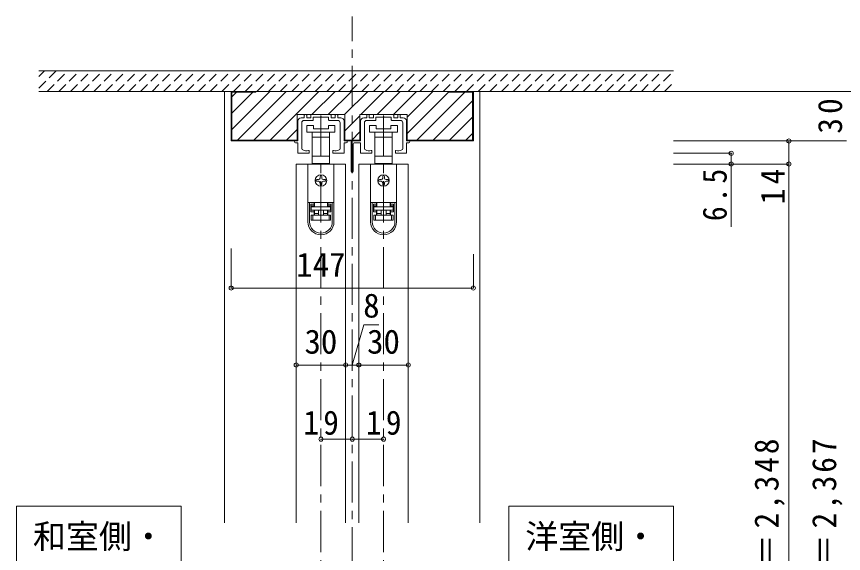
# Model space of a CAD drawing. Units: millimetres, scale not verified. Extents: x -973 to 977, y -701 to 696.
# Drawn here: x -591 to -89, y -328 to -2 of the extents above; entities that cross this region are included whole.
import ezdxf
from ezdxf.enums import TextEntityAlignment as Align

# ---------------------------------------------------------------- set-up
doc = ezdxf.new("R2010")
doc.units = ezdxf.units.MM
doc.header["$LTSCALE"] = 5
doc.header["$PDMODE"] = 32
doc.header["$PDSIZE"] = 2.5
doc.linetypes.add('CHAIN1', pattern=[8, 5, -1, 1, -1])
doc.linetypes.add('DASHED1', pattern=[1.8, 1.2, -0.6])
for name, color, linetype, lineweight in [('0-1_通り芯', 4, 'CHAIN1', 9), ('0-4_枠', 3, 'Continuous', 9), ('0-6_扉', 6, 'Continuous', 9), ('0-7_金物', 7, 'Continuous', 9), ('0-A_文字', 7, 'Continuous', 9), ('0-B_寸法', 7, 'Continuous', 9), ('0-C_ハッチ', 4, 'DASHED1', 9)]:
    doc.layers.add(name, color=color, linetype=linetype, lineweight=lineweight)
doc.styles.add('ＭＳ ゴシック', font='')
doc.styles.get('ＭＳ ゴシック').set_extended_font_data('MS Gothic')

# ---------------------------------------------------------------- blocks, each defined once
blk = doc.blocks.new('02')
at = {"layer": '0-B_寸法'}
for p, q in [((-12, 6.623), (-10.45, 6.623)), ((-10.15, 6.923), (-10.15, 8.323)), ((-10.15, 5.123), (-4.95, 5.123)), ((-8.95, 8.623), (-9.85, 8.623)), ((-8.65, 6.923), (-8.65, 8.323)), ((-6.45, 6.623), (-8.35, 6.623)), ((-6.15, 8.323), (-6.15, 6.923)), ((-5.85, 8.623), (5.85, 8.623)), ((-4.65, 5.423), (-4.65, 6.823)), ((-4.35, 7.123), (-0.3, 7.123)), ((0, 7.423), (-0.3, 7.123)), ((0, 7.423), (0.3, 7.123)), ((4.35, 7.123), (0.3, 7.123)), ((4.65, 5.423), (4.65, 6.823)), ((10.15, 5.123), (4.95, 5.123)), ((6.15, 8.323), (6.15, 6.923)), ((6.45, 6.623), (8.35, 6.623)), ((8.65, 6.923), (8.65, 8.323)), ((8.95, 8.623), (9.85, 8.623)), ((10.15, 6.923), (10.15, 8.323)), ((12, 6.623), (10.45, 6.623)), ((-14, 4.623), (-14, -7.377)), ((-11.6, -11.949), (-11.6, 3.623)), ((11.6, -11.949), (11.6, 3.623)), ((14, 4.623), (14, -7.377)), ((-15.4, -7.377), (-14, -7.377)), ((-15.4, -8.577), (-14, -8.577)), ((-14, -14.577), (-14, -8.577)), ((15.4, -7.377), (14, -7.377)), ((15.4, -8.577), (14, -8.577)), ((14, -14.577), (14, -8.577)), ((-13.7, -14.877), (-7.45, -14.877)), ((-7.15, -14.577), (-7.15, -13.502)), ((7.15, -14.577), (7.15, -13.502)), ((13.7, -14.877), (7.45, -14.877))]:
    blk.add_line(p, q, dxfattribs=at)
for centre, radius, start, end in [((-12, 4.623), 2, 90, 180), ((-10.15, 3.623), 1.5, 90, 180), ((-10.45, 6.923), 0.3, 270, 0), ((-9.85, 8.323), 0.3, 90, 180), ((-8.95, 8.323), 0.3, 0, 90), ((-8.35, 6.923), 0.3, 180, 270), ((-6.45, 6.923), 0.3, 270, 0), ((-5.85, 8.323), 0.3, 90, 180), ((-4.95, 5.423), 0.3, 270, 0), ((-4.35, 6.823), 0.3, 90, 180), ((4.35, 6.823), 0.3, 0, 90), ((4.95, 5.423), 0.3, 180, 270), ((5.85, 8.323), 0.3, 0, 90), ((6.45, 6.923), 0.3, 180, 270), ((8.35, 6.923), 0.3, 270, 0), ((8.95, 8.323), 0.3, 90, 180), ((9.85, 8.323), 0.3, 0, 90), ((10.45, 6.923), 0.3, 180, 270), ((10.15, 3.623), 1.5, 0, 90), ((12, 4.623), 2, 0, 90), ((-15.4, -7.977), 0.6, 90, 180), ((-15.4, -7.977), 0.6, 180, 270), ((15.4, -7.977), 0.6, 0, 90), ((15.4, -7.977), 0.6, 270, 0), ((-13.7, -14.577), 0.3, 180, 270), ((-10.6, -11.949), 1, 180, 243.25632), ((-8.8, -8.377), 5, 243.25632, 284.75682), ((-7.45, -13.502), 0.3, 0, 104.75682), ((-7.45, -14.577), 0.3, 270, 0), ((7.45, -13.502), 0.3, 75.24318, 180), ((7.45, -14.577), 0.3, 180, 270), ((8.8, -8.377), 5, 255.24318, 296.74368), ((10.6, -11.949), 1, 296.74368, 0), ((13.7, -14.577), 0.3, 270, 0)]:
    blk.add_arc(centre, radius, start, end, dxfattribs=at)
blk = doc.blocks.new('03')
at = {"layer": '0-B_寸法'}
for p, q in [((-13.079, 5.476), (-13.079, -6.524)), ((-11.079, 7.476), (-9.529, 7.476)), ((-9.229, 7.776), (-9.229, 9.176)), ((-9.229, 5.976), (-4.029, 5.976)), ((-8.029, 9.476), (-8.929, 9.476)), ((-7.729, 7.776), (-7.729, 9.176)), ((-5.529, 7.476), (-7.429, 7.476)), ((-5.229, 9.176), (-5.229, 7.776)), ((-4.929, 9.476), (6.771, 9.476)), ((-3.729, 6.276), (-3.729, 7.676)), ((-3.429, 7.976), (0.621, 7.976)), ((0.921, 8.276), (0.621, 7.976)), ((0.921, 8.276), (1.221, 7.976)), ((5.271, 7.976), (1.221, 7.976)), ((5.571, 6.276), (5.571, 7.676)), ((11.071, 5.976), (5.871, 5.976)), ((7.071, 9.176), (7.071, 7.776)), ((7.371, 7.476), (9.271, 7.476)), ((9.571, 7.776), (9.571, 9.176)), ((9.871, 9.476), (10.771, 9.476)), ((11.071, 7.776), (11.071, 9.176)), ((12.921, 7.476), (11.371, 7.476)), ((14.921, 5.476), (14.921, -6.524)), ((-10.679, -11.096), (-10.679, 4.476)), ((12.521, -11.096), (12.521, 4.476)), ((-18.679, -25.124), (-18.679, -7.024)), ((-18.179, -6.524), (-13.079, -6.524)), ((-17.479, -25.124), (-17.479, -8.224)), ((-16.979, -7.724), (-13.079, -7.724)), ((-13.079, -13.724), (-13.079, -7.724)), ((16.321, -6.524), (14.921, -6.524)), ((16.321, -7.724), (14.921, -7.724)), ((14.921, -13.724), (14.921, -7.724)), ((-12.779, -14.024), (-6.529, -14.024)), ((-6.229, -13.724), (-6.229, -12.649)), ((8.071, -13.724), (8.071, -12.649)), ((14.621, -14.024), (8.371, -14.024))]:
    blk.add_line(p, q, dxfattribs=at)
for centre, radius, start, end in [((-11.079, 5.476), 2, 90, 180), ((-9.229, 4.476), 1.5, 90, 180), ((-9.529, 7.776), 0.3, 270, 0), ((-8.929, 9.176), 0.3, 90, 180), ((-8.029, 9.176), 0.3, 0, 90), ((-7.429, 7.776), 0.3, 180, 270), ((-5.529, 7.776), 0.3, 270, 0), ((-4.929, 9.176), 0.3, 90, 180), ((-4.029, 6.276), 0.3, 270, 0), ((-3.429, 7.676), 0.3, 90, 180), ((5.271, 7.676), 0.3, 0, 90), ((5.871, 6.276), 0.3, 180, 270), ((6.771, 9.176), 0.3, 0, 90), ((7.371, 7.776), 0.3, 180, 270), ((9.271, 7.776), 0.3, 270, 0), ((9.871, 9.176), 0.3, 90, 180), ((10.771, 9.176), 0.3, 0, 90), ((11.371, 7.776), 0.3, 180, 270), ((11.071, 4.476), 1.5, 0, 90), ((12.921, 5.476), 2, 0, 90), ((-18.179, -7.024), 0.5, 90, 180), ((-16.979, -8.224), 0.5, 90, 180), ((16.321, -7.124), 0.6, 0, 90), ((16.321, -7.124), 0.6, 270, 0), ((-12.779, -13.724), 0.3, 180, 270), ((-9.679, -11.096), 1, 180, 243.25632), ((-7.879, -7.524), 5, 243.25632, 284.75682), ((-6.529, -12.649), 0.3, 0, 104.75682), ((-6.529, -13.724), 0.3, 270, 0), ((8.371, -12.649), 0.3, 75.24318, 180), ((8.371, -13.724), 0.3, 180, 270), ((9.721, -7.524), 5, 255.24318, 296.74368), ((11.521, -11.096), 1, 296.74368, 0), ((14.621, -13.724), 0.3, 270, 0), ((-18.079, -25.124), 0.6, 180, 0)]:
    blk.add_arc(centre, radius, start, end, dxfattribs=at)
blk = doc.blocks.new('下荷重(戸車)')
at = {"layer": '0-7_金物'}
for p, q in [((8.5, 37.107), (4.5, 37.107)), ((5.25, 30.107), (5.25, 33.107)), ((-5.25, 30.107), (0, 30.107)), ((0, 30.107), (5.25, 30.107)), ((5.25, 18.507), (5.25, 30.107)), ((0, 18.507), (-5.25, 18.507)), ((-5.25, 18.507), (-5.25, 14.107)), ((5.25, 18.507), (0, 18.507)), ((5.25, 14.107), (5.25, 18.507)), ((7.9, 13.807), (-7.9, 13.807)), ((-7.9, 13.807), (-7.9, -9.493)), ((-5.25, 14.107), (-4, 14.107)), ((-4, 14.107), (-4, 13.807)), ((4, 14.107), (-4, 14.107)), ((4, 14.107), (5.25, 14.107)), ((4, 13.807), (4, 14.107)), ((7.9, 13.807), (7.9, -9.493)), ((-0.5, 6.307), (-0.5, 5.307)), ((0.5, 5.307), (0.5, 6.307)), ((-1.5, 4.307), (-2.5, 4.307)), ((-2.5, 3.307), (-1.5, 3.307)), ((-0.5, 2.307), (-0.5, 1.307)), ((0.5, 1.307), (0.5, 2.307)), ((2.5, 4.307), (1.5, 4.307)), ((1.5, 3.307), (2.5, 3.307)), ((7.9, -9.493), (-7.9, -9.493)), ((-7.9, -9.493), (-7.9, -9.593)), ((-6.9, -9.593), (-7.9, -9.593)), ((-7.9, -9.593), (-7.9, -21.293)), ((-4.2, -9.593), (-6.9, -9.593)), ((-6.9, -21.293), (-6.9, -9.593)), ((-4.9, -9.593), (-4.9, -9.493)), ((-4.2, -9.593), (-4.2, -10.593)), ((-4, -11.693), (-4, -9.493)), ((4, -9.493), (4, -11.693)), ((6.9, -9.593), (4.2, -9.593)), ((4.2, -10.593), (4.2, -9.593)), ((4.9, -9.493), (4.9, -9.593)), ((6.9, -9.593), (6.9, -21.293)), ((7.9, -9.593), (6.9, -9.593)), ((7.9, -9.493), (7.9, -9.593)), ((7.9, -21.293), (7.9, -9.593)), ((-6.1, -10.593), (-6.1, -15.293)), ((-6.1, -10.593), (-4.2, -10.593)), ((-6.1, -14.293), (-4.2, -14.293)), ((-5.9, -11.693), (-5.9, -12.193)), ((-4, -11.693), (-5.9, -11.693)), ((-5.9, -12.193), (5.9, -12.193)), ((-5.9, -14.193), (-5.9, -12.193)), ((5.9, -14.193), (-5.9, -14.193)), ((-4.2, -14.293), (-4.2, -15.293)), ((-4, -16.193), (-4, -14.193)), ((-1.5, -14.193), (-1.5, -17.193)), ((1.5, -14.193), (1.5, -17.193)), ((5.9, -11.693), (4, -11.693)), ((4.2, -11.593), (4.2, -10.593)), ((4.2, -10.593), (6.1, -10.593)), ((6.1, -11.593), (4.2, -11.593)), ((5.9, -12.193), (5.9, -11.693)), ((5.9, -12.193), (5.9, -14.193)), ((6.1, -15.293), (6.1, -10.593)), ((-4.2, -15.293), (-6.1, -15.293)), ((-5.9, -17.193), (-4.9, -17.193)), ((-4.9, -17.193), (4.9, -17.193)), ((-4.9, -17.193), (-4.9, -20.193)), ((-4.2, -15.293), (-4.2, -17.193)), ((1.5, -16.193), (4, -16.193)), ((6.1, -15.293), (4.2, -15.293)), ((4.2, -17.193), (4.2, -15.293)), ((4.9, -17.193), (5.9, -17.193)), ((5.9, -17.193), (5.9, -20.193)), ((4.9, -20.193), (-4.9, -20.193))]:
    blk.add_line(p, q, dxfattribs=at)
for points in [[(-8.5, 33.107), (0, 33.107), (8.5, 33.107), (8.5, 37.107)], [(4.5, 37.107), (4.5, 35.107), (-4.5, 35.107), (-4.5, 37.107), (-8.5, 37.107), (-8.5, 33.107)], [(-5.25, 33.107), (-5.25, 30.107), (-5.25, 18.507)], [(-4.2, -10.593), (-4.2, -11.593), (-6.1, -11.593)], [(4, -14.193), (4, -16.193), (4, -17.193)], [(4.2, -15.293), (4.2, -14.293), (6.1, -14.293)], [(-4.9, -20.193), (-5.9, -20.193), (-5.9, -17.193)], [(-4, -17.193), (-4, -16.193), (-1.5, -16.193)], [(5.9, -20.193), (4.9, -20.193), (4.9, -17.193)]]:
    blk.add_lwpolyline(points, dxfattribs=at)
blk.add_circle((0, 3.807), 3.5, dxfattribs=at)
for centre, radius, start, end in [((-1.5, 5.307), 1, 270, 0), ((0, 6.307), 0.5, 90, 180), ((0, 6.307), 0.5, 0, 90), ((1.5, 5.307), 1, 180, 270), ((-2.5, 3.807), 0.5, 90, 180), ((-2.5, 3.807), 0.5, 180, 270), ((-1.5, 2.307), 1, 0, 90), ((0, 1.307), 0.5, 180, 270), ((0, 1.307), 0.5, 270, 0), ((1.5, 2.307), 1, 90, 180), ((2.5, 3.807), 0.5, 0, 90), ((2.5, 3.807), 0.5, 270, 0), ((0, -21.293), 7.9, 180, 0), ((0, -21.293), 6.9, 180, 0)]:
    blk.add_arc(centre, radius, start, end, dxfattribs=at)

msp = doc.modelspace()

# ---------------------------------------------------------------- linework, layer by layer
at = {"layer": '0-1_通り芯'}
for p, q in [((-387.347, -577.5), (-387.347, -2.5)), ((-577.597, -48), (-33.347, -48)), ((-406.347, -567.5), (-406.347, -62)), ((-368.347, -567.5), (-368.347, -62))]:
    msp.add_line(p, q, dxfattribs=at)
at = {"layer": '0-4_枠', "color": 4}
for p, q in [((-464.847, -48), (-460.847, -48)), ((-464.847, -48), (-464.847, -309.75)), ((-309.847, -48), (-313.847, -48)), ((-309.847, -309.75), (-309.847, -48))]:
    msp.add_line(p, q, dxfattribs=at)
at = {"layer": '0-4_枠'}
for p, q in [((-460.847, -78), (-460.847, -48)), ((-313.847, -48), (-460.847, -48)), ((-460.347, -77.5), (-460.347, -48.5)), ((-445.847, -48.5), (-460.347, -48.5)), ((-445.847, -48), (-445.847, -48.5)), ((-328.847, -48.5), (-328.847, -48)), ((-328.847, -48.5), (-314.347, -48.5)), ((-314.347, -77.5), (-314.347, -48.5)), ((-313.847, -78), (-313.847, -48)), ((-420.747, -78), (-420.747, -62)), ((-391.947, -62), (-420.747, -62)), ((-391.947, -78), (-391.947, -62)), ((-382.747, -78), (-382.747, -62)), ((-353.947, -62), (-382.747, -62)), ((-353.947, -78), (-353.947, -62)), ((-420.747, -78), (-460.847, -78)), ((-460.347, -77.5), (-420.747, -77.5)), ((-382.747, -77.5), (-391.947, -77.5)), ((-382.747, -78), (-391.947, -78)), ((-314.347, -77.5), (-353.947, -77.5)), ((-313.847, -78), (-353.947, -78))]:
    msp.add_line(p, q, dxfattribs=at)
at = {"layer": '0-6_扉'}
for p, q in [((-391.347, -92), (-421.347, -92)), ((-421.347, -92), (-421.347, -309.75)), ((-391.347, -92), (-391.347, -309.75)), ((-353.347, -92), (-383.347, -92)), ((-383.347, -92), (-383.347, -309.75)), ((-353.347, -92), (-353.347, -309.75))]:
    msp.add_line(p, q, dxfattribs=at)
at = {"layer": '0-7_金物', "color": 6}
msp.add_line((-353.347, -92), (-383.347, -92), dxfattribs=at)
at = {"layer": '0-A_文字'}
for p, q in [((-591.097, -339.75), (-591.097, -299.75)), ((-591.097, -299.75), (-491.097, -299.75)), ((-491.097, -299.75), (-491.097, -339.75)), ((-292.347, -299.75), (-192.347, -299.75)), ((-192.347, -299.75), (-192.347, -339.75))]:
    msp.add_line(p, q, dxfattribs=at)
msp.add_lwpolyline([(-192.347, -339.75), (-292.347, -339.75), (-292.347, -299.75)], dxfattribs=at)
at = {"layer": '0-B_寸法', "color": 2}
for p, q in [((-192.347, -35.5), (-577.597, -35.5)), ((-192.347, -48), (-577.597, -48))]:
    msp.add_line(p, q, dxfattribs=at)
at = {"layer": '0-B_寸法', "color": 4, "linetype": 'DASHED1'}
for p, q in [((-577.597, -46.006), (-567.091, -35.5)), ((-577.597, -38.935), (-574.162, -35.5)), ((-572.52, -48), (-560.02, -35.5)), ((-565.449, -48), (-552.949, -35.5)), ((-558.378, -48), (-545.878, -35.5)), ((-551.307, -48), (-538.807, -35.5)), ((-544.236, -48), (-531.736, -35.5)), ((-537.165, -48), (-524.665, -35.5)), ((-530.094, -48), (-517.594, -35.5)), ((-523.023, -48), (-510.523, -35.5)), ((-515.952, -48), (-503.452, -35.5)), ((-508.881, -48), (-496.381, -35.5)), ((-501.81, -48), (-489.31, -35.5)), ((-494.739, -48), (-482.239, -35.5)), ((-487.668, -48), (-475.168, -35.5)), ((-480.596, -48), (-468.096, -35.5)), ((-473.525, -48), (-461.025, -35.5)), ((-466.454, -48), (-453.954, -35.5)), ((-459.383, -48), (-446.883, -35.5)), ((-452.312, -48), (-439.812, -35.5)), ((-445.241, -48), (-432.741, -35.5)), ((-438.17, -48), (-425.67, -35.5)), ((-431.099, -48), (-418.599, -35.5)), ((-424.028, -48), (-411.528, -35.5)), ((-416.957, -48), (-404.457, -35.5)), ((-409.886, -48), (-397.386, -35.5)), ((-402.815, -48), (-390.315, -35.5)), ((-395.744, -48), (-383.244, -35.5)), ((-388.673, -48), (-376.173, -35.5)), ((-381.601, -48), (-369.101, -35.5)), ((-374.53, -48), (-362.03, -35.5)), ((-367.459, -48), (-354.959, -35.5)), ((-360.388, -48), (-347.888, -35.5)), ((-353.317, -48), (-340.817, -35.5)), ((-346.246, -48), (-333.746, -35.5)), ((-339.175, -48), (-326.675, -35.5)), ((-332.104, -48), (-319.604, -35.5)), ((-325.033, -48), (-312.533, -35.5)), ((-317.962, -48), (-305.462, -35.5)), ((-310.891, -48), (-298.391, -35.5)), ((-303.82, -48), (-291.32, -35.5)), ((-296.749, -48), (-284.249, -35.5)), ((-289.678, -48), (-277.178, -35.5)), ((-282.607, -48), (-270.107, -35.5)), ((-275.535, -48), (-263.035, -35.5)), ((-268.464, -48), (-255.964, -35.5)), ((-261.393, -48), (-248.893, -35.5)), ((-254.322, -48), (-241.822, -35.5)), ((-247.251, -48), (-234.751, -35.5)), ((-240.18, -48), (-227.68, -35.5)), ((-233.109, -48), (-220.609, -35.5)), ((-226.038, -48), (-213.538, -35.5)), ((-218.967, -48), (-206.467, -35.5)), ((-211.896, -48), (-199.396, -35.5)), ((-204.825, -48), (-192.347, -35.522)), ((-197.754, -48), (-192.347, -42.593))]:
    msp.add_line(p, q, dxfattribs=at)
at = {"layer": '0-B_寸法', "color": 4}
for p, q in [((-52.347, -48), (-192.347, -48)), ((-87.347, -78), (-192.347, -78)), ((-122.347, -78), (-122.347, -92)), ((-157.347, -85.5), (-192.347, -85.5)), ((-157.347, -85.5), (-157.347, -130.185)), ((-122.347, -92), (-192.347, -92)), ((-122.347, -92), (-122.347, -547.5)), ((-460.847, -167.304), (-460.847, -143.246)), ((-313.847, -167.304), (-313.847, -146.746)), ((-460.847, -167.304), (-313.847, -167.304)), ((-421.347, -214), (-353.347, -214)), ((-406.347, -259), (-387.347, -259)), ((-387.347, -259), (-368.347, -259))]:
    msp.add_line(p, q, dxfattribs=at)
msp.add_lwpolyline([(-387.347, -214), (-380.22, -189.611), (-371.153, -189.611)], dxfattribs=at)
at = {"layer": '0-B_寸法'}
for p in [(-122.347, -78), (-157.347, -85.5), (-157.347, -92), (-122.347, -92), (-460.847, -167.304), (-313.847, -167.304), (-421.347, -214), (-391.347, -214), (-383.347, -214), (-353.347, -214), (-406.347, -259), (-387.347, -259), (-368.347, -259)]:
    msp.add_point(p, dxfattribs=at)
at = {"layer": '0-C_ハッチ', "linetype": 'Continuous'}
for p, q in [((-460.347, -70.972), (-437.375, -48)), ((-460.347, -51.173), (-457.674, -48.5)), ((-460.347, -61.073), (-447.774, -48.5)), ((-456.975, -77.5), (-427.475, -48)), ((-447.076, -77.5), (-417.576, -48)), ((-437.176, -77.5), (-407.676, -48)), ((-411.777, -62), (-397.777, -48)), ((-401.877, -62), (-387.877, -48)), ((-391.978, -62), (-377.978, -48)), ((-382.078, -62), (-368.078, -48)), ((-372.179, -62), (-358.179, -48)), ((-362.279, -62), (-348.279, -48)), ((-353.947, -63.567), (-338.38, -48)), ((-353.947, -73.467), (-328.847, -48.367)), ((-319.081, -48.5), (-348.081, -77.5)), ((-338.181, -77.5), (-314.347, -53.666)), ((-391.947, -71.869), (-382.747, -62.669)), ((-328.282, -77.5), (-314.347, -63.565)), ((-420.747, -70.97), (-427.277, -77.5)), ((-387.679, -77.5), (-382.747, -72.568)), ((-318.382, -77.5), (-314.347, -73.465))]:
    msp.add_line(p, q, dxfattribs=at)

# ---------------------------------------------------------------- block references
at = {"layer": '0-7_金物'}
for name, p in [('02', (-406.347, -70.623)), ('03', (-369.268, -71.476)), ('下荷重(戸車)', (-406.347, -105.807)), ('下荷重(戸車)', (-368.347, -105.807))]:
    msp.add_blockref(name, p, dxfattribs=at)

# ---------------------------------------------------------------- texts
at = {"layer": '0-A_文字', "style": 'ＭＳ ゴシック'}
for s, p in [('和室側・', (-581.097, -329.75)), ('洋室側・', (-282.347, -329.75))]:
    msp.add_text(s, height=14.66, dxfattribs=at).set_placement(p, align=Align.BOTTOM_LEFT)
at = {"layer": '0-B_寸法', "style": 'ＭＳ ゴシック'}
for s, p in [('147', (-421.347, -164.804)), ('8', (-380.686, -189.611)), ('30', (-416.347, -211.5)), ('30', (-378.347, -211.5))]:
    msp.add_text(s, height=14.66, dxfattribs=at).set_placement(p, align=Align.BOTTOM_LEFT)
at = {"layer": '0-B_寸法', "char_height": 14.66, "attachment_point": 7, "rotation": 90, "style": 'ＭＳ ゴシック'}
for s, insert in [('\\T1.27;\\W0.95;30', (-89.847, -73.625)), ('\\T1.27;\\W0.9;6.5', (-159.847, -126.667)), ('\\T1.27;\\W0.95;14', (-124.847, -116.394)), ('\\T1.19;\\W0.95;ＤＨ＝2,348', (-124.847, -381)), ('\\T1.19;\\W0.95;枠内＝2,367', (-89.847, -381))]:
    msp.add_mtext(s, dxfattribs=dict(at, insert=insert))
at = {"layer": '0-B_寸法', "char_height": 14.66, "attachment_point": 7, "style": 'ＭＳ ゴシック'}
for insert in [(-416.972, -256.5), (-378.972, -256.5)]:
    msp.add_mtext('\\T1.27;\\W0.95;19', dxfattribs=dict(at, insert=insert))

doc.saveas('drawing.dxf')
